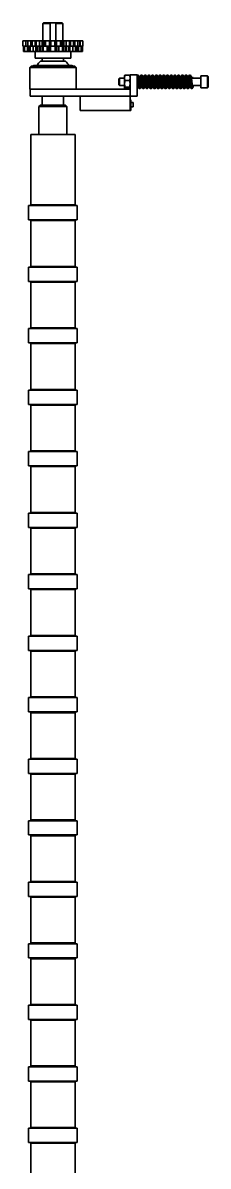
# Model space of a CAD drawing. Header units: millimetres. Extents: x 291 to 921, y 207 to 3425.
# Drawn here: x 580 to 839, y 1827 to 3425 of the extents above; entities that cross this region are included whole.
import ezdxf

# ---------------------------------------------------------------- set-up
doc = ezdxf.new("R2010")
doc.units = ezdxf.units.MM
doc.layers.add('Tangent Edges', color=7, linetype='Continuous', lineweight=50)
doc.layers.add('Visible Edges', color=7, linetype='Continuous', lineweight=50)

msp = doc.modelspace()

# ---------------------------------------------------------------- linework, layer by layer
at = {"layer": 'Tangent Edges', "linetype": 'Continuous', "lineweight": 35}
for p, q in [((580.2, 3392.7), (580.2, 3400.2)), ((580.9, 3392.7), (580.2, 3392.7)), ((580.9, 3392.7), (580.9, 3385.2)), ((582.3, 3385.2), (582.3, 3392.7)), ((587.2, 3400.2), (591.4, 3400.2)), ((587.2, 3392.7), (587.2, 3400.2)), ((590.5, 3392.7), (587.2, 3392.7)), ((590.5, 3392.7), (590.5, 3385.2)), ((590.5, 3392.7), (594.4, 3392.7)), ((593.3, 3400.2), (591.4, 3400.2)), ((593.3, 3400.2), (597.5, 3400.2)), ((594.4, 3385.2), (594.4, 3392.7)), ((594.4, 3392.7), (598.4, 3392.7)), ((597.5, 3400.2), (598.7, 3400.2)), ((598.7, 3392.7), (598.4, 3392.7)), ((598.7, 3400.2), (598.7, 3392.7)), ((603.5, 3400.2), (607, 3400.2)), ((603.5, 3392.7), (603.5, 3400.2)), ((607, 3392.7), (603.5, 3392.7)), ((608.2, 3400.2), (607, 3400.2)), ((607, 3392.7), (607.8, 3392.7)), ((607.8, 3392.7), (607.8, 3385.2)), ((607.8, 3392.7), (608.6, 3392.7)), ((607.8, 3392.7), (607.8, 3392.7)), ((608.2, 3400.2), (609.7, 3400.2)), ((608.6, 3392.7), (608.6, 3385.2)), ((608.6, 3392.7), (613.9, 3392.7)), ((609.7, 3400.2), (611.6, 3400.2)), ((611.6, 3400.2), (617.2, 3400.2)), ((613.9, 3385.2), (613.9, 3392.7)), ((613.9, 3392.7), (616.6, 3392.7)), ((617.2, 3392.7), (616.6, 3392.7)), ((617.5, 3400.2), (617.2, 3400.2)), ((617.2, 3392.7), (617.2, 3400.2)), ((617.2, 3392.7), (617.5, 3392.7)), ((617.3, 3392.7), (617.3, 3385.2)), ((617.5, 3400.2), (619.3, 3400.2)), ((619.3, 3392.7), (617.5, 3392.7)), ((619.3, 3400.2), (619.3, 3392.7)), ((624.8, 3400.2), (626.6, 3400.2)), ((624.8, 3392.7), (624.8, 3400.2)), ((626.6, 3392.7), (624.8, 3392.7)), ((626.9, 3400.2), (626.6, 3400.2)), ((626.6, 3392.7), (626.9, 3392.7)), ((626.8, 3392.7), (626.8, 3385.2)), ((626.9, 3400.2), (632.6, 3400.2)), ((626.9, 3392.7), (626.9, 3400.2)), ((627.5, 3392.7), (626.9, 3392.7)), ((627.5, 3392.7), (630.3, 3392.7)), ((630.3, 3392.7), (630.3, 3385.2)), ((630.3, 3392.7), (635.6, 3392.7)), ((632.6, 3400.2), (634.4, 3400.2)), ((634.4, 3400.2), (636, 3400.2)), ((635.6, 3385.2), (635.6, 3392.7)), ((635.6, 3392.7), (636.3, 3392.7)), ((637.2, 3400.2), (636, 3400.2)), ((636.4, 3392.7), (636.3, 3392.7)), ((636.4, 3392.7), (636.4, 3385.2)), ((636.4, 3392.7), (637.2, 3392.7)), ((637.2, 3400.2), (640.7, 3400.2)), ((640.7, 3392.7), (637.2, 3392.7)), ((640.7, 3400.2), (640.7, 3392.7)), ((645.4, 3400.2), (646.6, 3400.2)), ((645.4, 3392.7), (645.4, 3400.2)), ((645.8, 3392.7), (645.4, 3392.7)), ((645.8, 3392.7), (649.8, 3392.7)), ((646.6, 3400.2), (650.9, 3400.2)), ((649.8, 3392.7), (649.8, 3385.2)), ((649.8, 3392.7), (653.7, 3392.7)), ((652.8, 3400.2), (650.9, 3400.2)), ((652.8, 3400.2), (657, 3400.2)), ((653.7, 3385.2), (653.7, 3392.7)), ((657, 3392.7), (653.7, 3392.7)), ((657, 3400.2), (657, 3392.7)), ((660.1, 3400.2), (659.7, 3400.2)), ((659.7, 3392.7), (659.7, 3400.2)), ((659.7, 3392.7), (661.8, 3392.7)), ((660.1, 3400.2), (664, 3400.2)), ((661.8, 3392.7), (661.8, 3385.2)), ((661.8, 3392.7), (663.3, 3392.7)), ((663.3, 3385.2), (663.3, 3392.7)), ((664, 3392.7), (663.3, 3392.7)), ((664, 3400.2), (664, 3392.7)), ((586.5, 3385.2), (588.5, 3385.2)), ((590.5, 3385.2), (588.5, 3385.2)), ((598.4, 3385.2), (594.4, 3385.2)), ((598.4, 3385.2), (600, 3385.2)), ((603, 3385.2), (600, 3385.2)), ((605, 3385.2), (603, 3385.2)), ((607.8, 3385.2), (605, 3385.2)), ((607.8, 3385.2), (607.8, 3385.2)), ((608.6, 3385.2), (607.8, 3385.2)), ((616.6, 3385.2), (613.9, 3385.2)), ((616.6, 3385.2), (617.3, 3385.2)), ((618.8, 3385.2), (617.3, 3385.2)), ((625.3, 3385.2), (618.8, 3385.2)), ((626.8, 3385.2), (625.3, 3385.2)), ((626.8, 3385.2), (627.5, 3385.2)), ((630.3, 3385.2), (627.5, 3385.2)), ((636.3, 3385.2), (635.6, 3385.2)), ((636.3, 3385.2), (636.4, 3385.2)), ((639.1, 3385.2), (636.4, 3385.2)), ((641.2, 3385.2), (639.1, 3385.2)), ((644.2, 3385.2), (641.2, 3385.2)), ((644.2, 3385.2), (645.8, 3385.2)), ((649.8, 3385.2), (645.8, 3385.2)), ((655.6, 3385.2), (653.7, 3385.2)), ((655.6, 3385.2), (657.7, 3385.2)), ((661.8, 3385.2), (657.7, 3385.2))]:
    msp.add_line(p, q, dxfattribs=at)
for p, q in [((584, 3392.7), (584, 3400.2)), ((586.5, 3392.7), (586.5, 3385.2)), ((588.5, 3392.7), (588.5, 3385.2)), ((591.4, 3392.7), (591.4, 3400.2)), ((593.3, 3392.7), (593.3, 3400.2)), ((597.5, 3392.7), (597.5, 3400.2)), ((598.4, 3392.7), (598.4, 3385.2)), ((600, 3392.7), (600, 3385.2)), ((603, 3392.7), (603, 3385.2)), ((605, 3392.7), (605, 3385.2)), ((607, 3392.7), (607, 3400.2)), ((607.8, 3392.7), (607.8, 3385.2)), ((608.2, 3392.7), (608.2, 3400.2)), ((609.7, 3392.7), (609.7, 3400.2)), ((611.6, 3392.7), (611.6, 3400.2)), ((616.6, 3392.7), (616.6, 3385.2)), ((617.5, 3392.7), (617.5, 3400.2)), ((618.8, 3392.7), (618.8, 3385.2)), ((625.3, 3392.7), (625.3, 3385.2)), ((626.6, 3392.7), (626.6, 3400.2)), ((627.5, 3392.7), (627.5, 3385.2)), ((632.6, 3392.7), (632.6, 3400.2)), ((634.4, 3392.7), (634.4, 3400.2)), ((636, 3392.7), (636, 3400.2)), ((636.3, 3392.7), (636.3, 3385.2)), ((637.2, 3392.7), (637.2, 3400.2)), ((639.1, 3392.7), (639.1, 3385.2)), ((641.2, 3392.7), (641.2, 3385.2)), ((644.2, 3392.7), (644.2, 3385.2)), ((645.8, 3392.7), (645.8, 3385.2)), ((646.6, 3392.7), (646.6, 3400.2)), ((650.9, 3392.7), (650.9, 3400.2)), ((652.8, 3392.7), (652.8, 3400.2)), ((655.6, 3392.7), (655.6, 3385.2)), ((657.7, 3392.7), (657.7, 3385.2)), ((660.1, 3392.7), (660.1, 3400.2)), ((591.1, 3170.7), (653.1, 3170.7)), ((653.1, 3148.7), (591.1, 3148.7)), ((591.1, 3084.7), (653.1, 3084.7)), ((653.1, 3062.7), (591.1, 3062.7)), ((591.1, 2998.7), (653.1, 2998.7)), ((653.1, 2976.7), (591.1, 2976.7)), ((591.1, 2912.7), (653.1, 2912.7)), ((653.1, 2890.7), (591.1, 2890.7)), ((591.1, 2826.7), (653.1, 2826.7)), ((653.1, 2804.7), (591.1, 2804.7)), ((591.1, 2740.7), (653.1, 2740.7)), ((653.1, 2718.7), (591.1, 2718.7)), ((591.1, 2654.7), (653.1, 2654.7)), ((653.1, 2632.7), (591.1, 2632.7)), ((591.1, 2568.7), (653.1, 2568.7)), ((653.1, 2546.7), (591.1, 2546.7)), ((591.1, 2482.7), (653.1, 2482.7)), ((653.1, 2460.7), (591.1, 2460.7)), ((591.1, 2396.7), (653.1, 2396.7)), ((653.1, 2374.7), (591.1, 2374.7)), ((591.1, 2310.7), (653.1, 2310.7)), ((653.1, 2288.7), (591.1, 2288.7)), ((591.1, 2224.7), (653.1, 2224.7)), ((653.1, 2202.7), (591.1, 2202.7)), ((591.1, 2138.7), (653.1, 2138.7)), ((653.1, 2116.7), (591.1, 2116.7)), ((591.1, 2052.7), (653.1, 2052.7)), ((653.1, 2030.7), (591.1, 2030.7)), ((591.1, 1966.7), (653.1, 1966.7)), ((653.1, 1944.7), (591.1, 1944.7)), ((591.1, 1880.7), (653.1, 1880.7)), ((653.1, 1858.7), (591.1, 1858.7))]:
    msp.add_line(p, q, dxfattribs=at).dxf.unprotected_set("ltscale", 0)
for points in [[(740.1, 3352), (741, 3352.2), (741.8, 3351.8), (742.2, 3351.3), (742.4, 3350.8), (742.6, 3350.4), (742.7, 3349.8), (742.8, 3349.2), (742.9, 3348.5), (743, 3347.7), (743.1, 3346.8), (743.2, 3345.9), (743.4, 3344.9), (743.5, 3343.9), (743.6, 3342.8), (743.7, 3341.8), (743.8, 3340.8), (743.9, 3339.8), (744, 3338.9), (744.1, 3338), (744.2, 3337.2), (744.3, 3336.6), (744.4, 3336), (744.5, 3335.7), (744.6, 3335.5)], [(745.6, 3337.7), (745.5, 3336.8), (745.4, 3336), (745.3, 3335.4), (745.1, 3334.8), (745, 3334.3), (744.6, 3333.8), (743.9, 3333.3), (742.9, 3333.3), (742.2, 3333.8), (741.8, 3334.3), (741.6, 3334.8), (741.5, 3335.4), (741.4, 3336), (741.3, 3336.8), (741.1, 3337.7), (741, 3338.6), (740.9, 3339.7), (740.8, 3340.8), (740.7, 3341.9), (740.5, 3343), (740.4, 3344.1), (740.3, 3345.2), (740.2, 3346.3), (740.1, 3347.2)], [(743.7, 3347.7), (743.9, 3348.7), (744, 3349.6), (744.2, 3350.3), (744.4, 3350.9), (744.7, 3351.6), (745.7, 3352.1), (746.8, 3351.9), (747.4, 3351.3), (747.7, 3350.7), (747.9, 3350), (748, 3349.2), (748.2, 3348.3), (748.3, 3347.2), (748.4, 3346), (748.6, 3344.7), (748.7, 3343.3), (748.9, 3342), (749, 3340.6), (749.1, 3339.4), (749.3, 3338.2), (749.4, 3337.2), (749.6, 3336.3), (749.7, 3335.7), (749.8, 3335.5)], [(750.8, 3337.7), (750.7, 3336.6), (750.5, 3335.8), (750.4, 3335), (750.2, 3334.4), (749.8, 3333.8), (748.9, 3333.2), (747.8, 3333.4), (747.1, 3334.1), (746.9, 3334.7), (746.7, 3335.3), (746.6, 3336.1), (746.4, 3337.1), (746.3, 3338.2), (746.1, 3339.4), (746, 3340.7), (745.9, 3342), (745.7, 3343.4), (745.6, 3344.7), (745.4, 3346), (745.3, 3347.1), (745.1, 3348.2), (745, 3349), (744.9, 3349.6), (744.8, 3349.8)], [(748.9, 3347.7), (749.1, 3348.7), (749.2, 3349.6), (749.4, 3350.3), (749.6, 3350.9), (749.9, 3351.6), (750.9, 3352.1), (752, 3351.9), (752.6, 3351.3), (752.9, 3350.7), (753.1, 3350), (753.2, 3349.2), (753.4, 3348.3), (753.5, 3347.2), (753.6, 3346), (753.8, 3344.7), (753.9, 3343.3), (754.1, 3342), (754.2, 3340.6), (754.3, 3339.4), (754.5, 3338.2), (754.6, 3337.2), (754.8, 3336.3), (754.9, 3335.7), (755, 3335.5)], [(756, 3337.7), (755.9, 3336.6), (755.7, 3335.8), (755.6, 3335), (755.4, 3334.4), (755, 3333.8), (754.1, 3333.2), (753, 3333.4), (752.3, 3334.1), (752.1, 3334.7), (751.9, 3335.4), (751.8, 3336.1), (751.6, 3337.1), (751.5, 3338.2), (751.3, 3339.4), (751.2, 3340.7), (751.1, 3342), (750.9, 3343.4), (750.8, 3344.7), (750.6, 3346), (750.5, 3347.2), (750.3, 3348.2), (750.2, 3349), (750.1, 3349.6), (750, 3349.8)], [(754.1, 3347.7), (754.3, 3348.7), (754.4, 3349.6), (754.6, 3350.3), (754.8, 3350.9), (755.1, 3351.6), (756.1, 3352.1), (757.2, 3351.9), (757.8, 3351.3), (758.1, 3350.7), (758.3, 3350), (758.4, 3349.2), (758.6, 3348.3), (758.7, 3347.2), (758.8, 3346), (759, 3344.7), (759.1, 3343.3), (759.3, 3342), (759.4, 3340.6), (759.5, 3339.4), (759.7, 3338.2), (759.8, 3337.2), (760, 3336.3), (760.1, 3335.7), (760.2, 3335.5)], [(761.2, 3337.7), (761.1, 3336.6), (760.9, 3335.8), (760.8, 3335), (760.6, 3334.4), (760.2, 3333.8), (759.3, 3333.2), (758.2, 3333.4), (757.5, 3334.1), (757.3, 3334.7), (757.1, 3335.3), (757, 3336.1), (756.8, 3337.1), (756.7, 3338.2), (756.5, 3339.4), (756.4, 3340.7), (756.3, 3342), (756.1, 3343.4), (756, 3344.7), (755.8, 3346), (755.7, 3347.1), (755.5, 3348.2), (755.4, 3349), (755.3, 3349.6), (755.2, 3349.8)], [(759.3, 3347.7), (759.5, 3348.7), (759.6, 3349.6), (759.8, 3350.3), (760, 3350.9), (760.3, 3351.6), (761.3, 3352.1), (762.4, 3351.9), (763, 3351.3), (763.3, 3350.7), (763.5, 3350), (763.6, 3349.2), (763.8, 3348.3), (763.9, 3347.2), (764, 3346), (764.2, 3344.7), (764.3, 3343.3), (764.5, 3342), (764.6, 3340.6), (764.7, 3339.4), (764.9, 3338.2), (765, 3337.2), (765.2, 3336.3), (765.3, 3335.7), (765.4, 3335.5)], [(766.4, 3337.7), (766.3, 3336.6), (766.1, 3335.8), (766, 3335), (765.8, 3334.4), (765.4, 3333.8), (764.5, 3333.2), (763.4, 3333.4), (762.7, 3334.1), (762.5, 3334.7), (762.3, 3335.4), (762.2, 3336.1), (762, 3337.1), (761.9, 3338.2), (761.7, 3339.4), (761.6, 3340.7), (761.5, 3342), (761.3, 3343.4), (761.2, 3344.7), (761, 3346), (760.9, 3347.2), (760.7, 3348.2), (760.6, 3349), (760.5, 3349.6), (760.4, 3349.8)], [(764.5, 3347.7), (764.7, 3348.7), (764.8, 3349.6), (765, 3350.3), (765.2, 3350.9), (765.5, 3351.6), (766.5, 3352.1), (767.6, 3351.9), (768.2, 3351.3), (768.5, 3350.7), (768.7, 3350), (768.8, 3349.2), (769, 3348.3), (769.1, 3347.2), (769.2, 3346), (769.4, 3344.7), (769.5, 3343.3), (769.7, 3342), (769.8, 3340.6), (769.9, 3339.4), (770.1, 3338.2), (770.2, 3337.2), (770.4, 3336.3), (770.5, 3335.7), (770.6, 3335.5)], [(771.6, 3337.7), (771.5, 3336.6), (771.3, 3335.8), (771.2, 3335), (771, 3334.4), (770.6, 3333.8), (769.7, 3333.2), (768.6, 3333.4), (767.9, 3334.1), (767.7, 3334.7), (767.5, 3335.3), (767.4, 3336.1), (767.2, 3337.1), (767.1, 3338.2), (766.9, 3339.4), (766.8, 3340.7), (766.7, 3342), (766.5, 3343.4), (766.4, 3344.7), (766.2, 3346), (766.1, 3347.1), (765.9, 3348.2), (765.8, 3349), (765.7, 3349.6), (765.6, 3349.8)], [(769.7, 3347.7), (769.9, 3348.7), (770, 3349.6), (770.2, 3350.3), (770.4, 3350.9), (770.7, 3351.6), (771.7, 3352.1), (772.8, 3351.9), (773.4, 3351.3), (773.7, 3350.7), (773.9, 3350), (774, 3349.2), (774.2, 3348.3), (774.3, 3347.2), (774.4, 3346), (774.6, 3344.7), (774.7, 3343.3), (774.9, 3342), (775, 3340.6), (775.1, 3339.4), (775.3, 3338.2), (775.4, 3337.2), (775.6, 3336.3), (775.7, 3335.7), (775.8, 3335.5)], [(776.8, 3337.7), (776.7, 3336.6), (776.5, 3335.8), (776.4, 3335), (776.2, 3334.4), (775.8, 3333.8), (774.9, 3333.2), (773.8, 3333.4), (773.1, 3334.1), (772.9, 3334.7), (772.7, 3335.4), (772.6, 3336.1), (772.4, 3337.1), (772.3, 3338.2), (772.1, 3339.4), (772, 3340.7), (771.9, 3342), (771.7, 3343.4), (771.6, 3344.7), (771.4, 3346), (771.3, 3347.2), (771.1, 3348.2), (771, 3349), (770.9, 3349.6), (770.8, 3349.8)], [(774.9, 3347.7), (775.1, 3348.7), (775.2, 3349.6), (775.4, 3350.3), (775.6, 3350.9), (775.9, 3351.6), (776.9, 3352.1), (778, 3351.9), (778.6, 3351.3), (778.9, 3350.7), (779.1, 3350), (779.2, 3349.2), (779.4, 3348.3), (779.5, 3347.2), (779.6, 3346), (779.8, 3344.7), (779.9, 3343.3), (780.1, 3342), (780.2, 3340.6), (780.3, 3339.4), (780.5, 3338.2), (780.6, 3337.2), (780.8, 3336.3), (780.9, 3335.7), (781, 3335.5)], [(782, 3337.7), (781.9, 3336.6), (781.7, 3335.8), (781.6, 3335), (781.4, 3334.4), (781, 3333.8), (780.1, 3333.2), (779, 3333.4), (778.3, 3334.1), (778.1, 3334.7), (777.9, 3335.3), (777.8, 3336.1), (777.6, 3337.1), (777.5, 3338.2), (777.3, 3339.4), (777.2, 3340.7), (777.1, 3342), (776.9, 3343.4), (776.8, 3344.7), (776.6, 3346), (776.5, 3347.1), (776.3, 3348.2), (776.2, 3349), (776.1, 3349.6), (776, 3349.8)], [(780.1, 3347.7), (780.3, 3348.7), (780.4, 3349.6), (780.6, 3350.3), (780.8, 3350.9), (781.1, 3351.6), (782.1, 3352.1), (783.2, 3351.9), (783.8, 3351.3), (784.1, 3350.7), (784.3, 3350), (784.4, 3349.2), (784.6, 3348.3), (784.7, 3347.2), (784.8, 3346), (785, 3344.7), (785.1, 3343.3), (785.3, 3342), (785.4, 3340.6), (785.5, 3339.4), (785.7, 3338.2), (785.8, 3337.2), (786, 3336.3), (786.1, 3335.7), (786.2, 3335.5)], [(787.2, 3337.7), (787.1, 3336.6), (786.9, 3335.8), (786.8, 3335), (786.6, 3334.4), (786.2, 3333.8), (785.3, 3333.2), (784.2, 3333.4), (783.5, 3334.1), (783.3, 3334.7), (783.1, 3335.4), (783, 3336.1), (782.8, 3337.1), (782.7, 3338.2), (782.5, 3339.4), (782.4, 3340.7), (782.3, 3342), (782.1, 3343.4), (782, 3344.7), (781.8, 3346), (781.7, 3347.2), (781.5, 3348.2), (781.4, 3349), (781.3, 3349.6), (781.2, 3349.8)], [(785.3, 3347.7), (785.5, 3348.7), (785.6, 3349.6), (785.8, 3350.3), (786, 3350.9), (786.3, 3351.6), (787.3, 3352.1), (788.4, 3351.9), (789, 3351.3), (789.3, 3350.7), (789.5, 3350), (789.6, 3349.2), (789.8, 3348.3), (789.9, 3347.2), (790, 3346), (790.2, 3344.7), (790.3, 3343.3), (790.5, 3342), (790.6, 3340.6), (790.7, 3339.4), (790.9, 3338.2), (791, 3337.2), (791.2, 3336.3), (791.3, 3335.7), (791.4, 3335.5)], [(792.4, 3337.7), (792.3, 3336.6), (792.1, 3335.8), (792, 3335), (791.8, 3334.4), (791.4, 3333.8), (790.5, 3333.2), (789.4, 3333.4), (788.7, 3334.1), (788.5, 3334.7), (788.3, 3335.3), (788.2, 3336.1), (788, 3337.1), (787.9, 3338.2), (787.7, 3339.4), (787.6, 3340.7), (787.5, 3342), (787.3, 3343.4), (787.2, 3344.7), (787, 3346), (786.9, 3347.1), (786.7, 3348.2), (786.6, 3349), (786.5, 3349.6), (786.4, 3349.8)], [(790.5, 3347.7), (790.7, 3348.7), (790.8, 3349.6), (791, 3350.3), (791.2, 3350.9), (791.5, 3351.6), (792.5, 3352.1), (793.6, 3351.9), (794.2, 3351.3), (794.5, 3350.7), (794.7, 3350), (794.8, 3349.2), (795, 3348.3), (795.1, 3347.2), (795.2, 3346), (795.4, 3344.7), (795.5, 3343.3), (795.7, 3342), (795.8, 3340.6), (795.9, 3339.4), (796.1, 3338.2), (796.2, 3337.2), (796.4, 3336.3), (796.5, 3335.7), (796.6, 3335.5)], [(797.6, 3337.7), (797.5, 3336.6), (797.3, 3335.8), (797.2, 3335), (797, 3334.4), (796.6, 3333.8), (795.7, 3333.2), (794.6, 3333.4), (793.9, 3334.1), (793.7, 3334.7), (793.5, 3335.4), (793.4, 3336.1), (793.2, 3337.1), (793.1, 3338.2), (792.9, 3339.4), (792.8, 3340.7), (792.7, 3342), (792.5, 3343.4), (792.4, 3344.7), (792.2, 3346), (792.1, 3347.2), (791.9, 3348.2), (791.8, 3349), (791.7, 3349.6), (791.6, 3349.8)], [(795.7, 3347.7), (795.9, 3348.7), (796, 3349.6), (796.2, 3350.3), (796.4, 3350.9), (796.7, 3351.6), (797.7, 3352.1), (798.8, 3351.9), (799.4, 3351.3), (799.7, 3350.7), (799.9, 3350), (800, 3349.2), (800.2, 3348.3), (800.3, 3347.2), (800.4, 3346), (800.6, 3344.7), (800.7, 3343.3), (800.9, 3342), (801, 3340.6), (801.1, 3339.4), (801.3, 3338.2), (801.4, 3337.2), (801.6, 3336.3), (801.7, 3335.7), (801.8, 3335.5)], [(802.8, 3337.7), (802.7, 3336.6), (802.5, 3335.8), (802.4, 3335), (802.2, 3334.4), (801.8, 3333.8), (800.9, 3333.2), (799.8, 3333.4), (799.1, 3334.1), (798.9, 3334.7), (798.7, 3335.3), (798.6, 3336.1), (798.4, 3337.1), (798.3, 3338.2), (798.1, 3339.4), (798, 3340.7), (797.9, 3342), (797.7, 3343.4), (797.6, 3344.7), (797.4, 3346), (797.3, 3347.1), (797.1, 3348.2), (797, 3349), (796.9, 3349.6), (796.8, 3349.8)], [(800.9, 3347.7), (801.1, 3348.7), (801.2, 3349.6), (801.4, 3350.3), (801.6, 3350.9), (801.9, 3351.6), (802.9, 3352.1), (804, 3351.9), (804.6, 3351.3), (804.9, 3350.7), (805.1, 3350), (805.2, 3349.2), (805.4, 3348.3), (805.5, 3347.2), (805.6, 3346), (805.8, 3344.7), (805.9, 3343.3), (806.1, 3342), (806.2, 3340.6), (806.3, 3339.4), (806.5, 3338.2), (806.6, 3337.2), (806.8, 3336.3), (806.9, 3335.7), (807, 3335.5)], [(808, 3337.7), (807.9, 3336.6), (807.7, 3335.8), (807.6, 3335), (807.4, 3334.4), (807, 3333.8), (806.1, 3333.2), (805, 3333.4), (804.3, 3334.1), (804.1, 3334.7), (803.9, 3335.4), (803.8, 3336.1), (803.6, 3337.1), (803.5, 3338.2), (803.3, 3339.4), (803.2, 3340.7), (803.1, 3342), (802.9, 3343.4), (802.8, 3344.7), (802.6, 3346), (802.5, 3347.2), (802.3, 3348.2), (802.2, 3349), (802.1, 3349.6), (802, 3349.8)], [(806.1, 3347.7), (806.3, 3348.7), (806.4, 3349.6), (806.6, 3350.3), (806.8, 3350.9), (807.1, 3351.6), (808.1, 3352.1), (809.2, 3351.9), (809.8, 3351.3), (810.1, 3350.7), (810.3, 3350), (810.4, 3349.2), (810.6, 3348.3), (810.7, 3347.2), (810.8, 3346), (811, 3344.7), (811.1, 3343.3), (811.3, 3342), (811.4, 3340.6), (811.5, 3339.4), (811.7, 3338.2), (811.8, 3337.2), (812, 3336.3), (812.1, 3335.7), (812.2, 3335.5)], [(813.2, 3337.7), (813.1, 3336.6), (812.9, 3335.8), (812.8, 3335), (812.6, 3334.4), (812.2, 3333.8), (811.3, 3333.2), (810.2, 3333.4), (809.5, 3334.1), (809.3, 3334.7), (809.1, 3335.3), (809, 3336.1), (808.8, 3337.1), (808.7, 3338.2), (808.5, 3339.4), (808.4, 3340.7), (808.3, 3342), (808.1, 3343.4), (808, 3344.7), (807.8, 3346), (807.7, 3347.1), (807.5, 3348.2), (807.4, 3349), (807.3, 3349.6), (807.2, 3349.8)], [(811.3, 3347.7), (811.5, 3348.7), (811.6, 3349.6), (811.8, 3350.3), (812, 3350.9), (812.3, 3351.6), (813.3, 3352.1), (814.4, 3351.9), (815, 3351.3), (815.3, 3350.7), (815.5, 3350), (815.6, 3349.2), (815.8, 3348.3), (815.9, 3347.2), (816, 3346), (816.2, 3344.7), (816.3, 3343.3), (816.5, 3342), (816.6, 3340.6), (816.7, 3339.4), (816.9, 3338.2), (817, 3337.2), (817.2, 3336.3), (817.3, 3335.7), (817.4, 3335.5)], [(818.1, 3335.4), (817.9, 3334.8), (817.7, 3334.3), (817.4, 3333.7), (816.5, 3333.2), (815.4, 3333.4), (814.8, 3334), (814.5, 3334.5), (814.4, 3335.1), (814.2, 3335.7), (814.1, 3336.5), (814, 3337.4), (813.8, 3338.4), (813.7, 3339.5), (813.6, 3340.7), (813.5, 3341.9), (813.3, 3343.1), (813.2, 3344.3), (813.1, 3345.5), (813, 3346.6), (812.8, 3347.6), (812.7, 3348.4), (812.6, 3349.1), (812.5, 3349.6), (812.4, 3349.8)], [(816.5, 3347.7), (816.5, 3347.7), (816.5, 3347.7), (816.5, 3347.7), (816.5, 3347.7), (816.5, 3347.7), (816.5, 3347.8), (816.6, 3347.8), (816.6, 3347.8), (816.6, 3347.8), (816.6, 3347.8), (816.6, 3347.8), (816.6, 3347.9), (816.6, 3347.9), (816.6, 3347.9), (816.6, 3347.9), (816.6, 3347.9), (816.6, 3347.9), (816.6, 3347.9), (816.6, 3348), (816.6, 3348), (816.6, 3348), (816.6, 3348), (816.6, 3348), (816.6, 3348)]]:
    msp.add_lwpolyline(points, dxfattribs=at)
for points in [[(743.4, 3333.2), (743.3, 3333.3), (743.2, 3333.5), (743.1, 3333.9), (743, 3334.4), (742.8, 3335.1), (742.7, 3336), (742.6, 3336.9), (742.5, 3337.9), (742.4, 3339), (742.3, 3340.2), (742.2, 3341.4), (742.1, 3342.7), (742, 3343.9), (741.9, 3345.1), (741.8, 3346.3), (741.7, 3347.4), (741.5, 3348.5), (741.4, 3349.4), (741.3, 3350.2), (741.2, 3350.9), (741.1, 3351.4), (741, 3351.8), (740.9, 3352.1), (740.8, 3352.2)], [(748.6, 3333.2), (748.5, 3333.3), (748.4, 3333.5), (748.3, 3333.9), (748.2, 3334.4), (748, 3335.1), (747.9, 3336), (747.8, 3336.9), (747.7, 3337.9), (747.6, 3339), (747.5, 3340.2), (747.4, 3341.4), (747.3, 3342.7), (747.2, 3343.9), (747.1, 3345.1), (747, 3346.3), (746.9, 3347.4), (746.7, 3348.5), (746.6, 3349.4), (746.5, 3350.2), (746.4, 3350.9), (746.3, 3351.4), (746.2, 3351.8), (746.1, 3352.1), (746, 3352.2)], [(753.8, 3333.2), (753.7, 3333.3), (753.6, 3333.5), (753.5, 3333.9), (753.4, 3334.4), (753.2, 3335.1), (753.1, 3336), (753, 3336.9), (752.9, 3337.9), (752.8, 3339), (752.7, 3340.2), (752.6, 3341.4), (752.5, 3342.7), (752.4, 3343.9), (752.3, 3345.1), (752.2, 3346.3), (752.1, 3347.4), (751.9, 3348.5), (751.8, 3349.4), (751.7, 3350.2), (751.6, 3350.9), (751.5, 3351.4), (751.4, 3351.8), (751.3, 3352.1), (751.2, 3352.2)], [(759, 3333.2), (758.9, 3333.3), (758.8, 3333.5), (758.7, 3333.9), (758.6, 3334.4), (758.4, 3335.1), (758.3, 3336), (758.2, 3336.9), (758.1, 3337.9), (758, 3339), (757.9, 3340.2), (757.8, 3341.4), (757.7, 3342.7), (757.6, 3343.9), (757.5, 3345.1), (757.4, 3346.3), (757.3, 3347.4), (757.1, 3348.5), (757, 3349.4), (756.9, 3350.2), (756.8, 3350.9), (756.7, 3351.4), (756.6, 3351.8), (756.5, 3352.1), (756.4, 3352.2)], [(764.2, 3333.2), (764.1, 3333.3), (764, 3333.5), (763.9, 3333.9), (763.8, 3334.4), (763.6, 3335.1), (763.5, 3336), (763.4, 3336.9), (763.3, 3337.9), (763.2, 3339), (763.1, 3340.2), (763, 3341.4), (762.9, 3342.7), (762.8, 3343.9), (762.7, 3345.1), (762.6, 3346.3), (762.5, 3347.4), (762.3, 3348.5), (762.2, 3349.4), (762.1, 3350.2), (762, 3350.9), (761.9, 3351.4), (761.8, 3351.8), (761.7, 3352.1), (761.6, 3352.2)], [(769.4, 3333.2), (769.3, 3333.3), (769.2, 3333.5), (769.1, 3333.9), (769, 3334.4), (768.8, 3335.1), (768.7, 3336), (768.6, 3336.9), (768.5, 3337.9), (768.4, 3339), (768.3, 3340.2), (768.2, 3341.4), (768.1, 3342.7), (768, 3343.9), (767.9, 3345.1), (767.8, 3346.3), (767.7, 3347.4), (767.5, 3348.5), (767.4, 3349.4), (767.3, 3350.2), (767.2, 3350.9), (767.1, 3351.4), (767, 3351.8), (766.9, 3352.1), (766.8, 3352.2)], [(774.6, 3333.2), (774.5, 3333.3), (774.4, 3333.5), (774.3, 3333.9), (774.2, 3334.4), (774, 3335.1), (773.9, 3336), (773.8, 3336.9), (773.7, 3337.9), (773.6, 3339), (773.5, 3340.2), (773.4, 3341.4), (773.3, 3342.7), (773.2, 3343.9), (773.1, 3345.1), (773, 3346.3), (772.9, 3347.4), (772.7, 3348.5), (772.6, 3349.4), (772.5, 3350.2), (772.4, 3350.9), (772.3, 3351.4), (772.2, 3351.8), (772.1, 3352.1), (772, 3352.2)], [(779.8, 3333.2), (779.7, 3333.3), (779.6, 3333.5), (779.5, 3333.9), (779.4, 3334.4), (779.2, 3335.1), (779.1, 3336), (779, 3336.9), (778.9, 3337.9), (778.8, 3339), (778.7, 3340.2), (778.6, 3341.4), (778.5, 3342.7), (778.4, 3343.9), (778.3, 3345.1), (778.2, 3346.3), (778.1, 3347.4), (777.9, 3348.5), (777.8, 3349.4), (777.7, 3350.2), (777.6, 3350.9), (777.5, 3351.4), (777.4, 3351.8), (777.3, 3352.1), (777.2, 3352.2)], [(785, 3333.2), (784.9, 3333.3), (784.8, 3333.5), (784.7, 3333.9), (784.6, 3334.4), (784.4, 3335.1), (784.3, 3336), (784.2, 3336.9), (784.1, 3337.9), (784, 3339), (783.9, 3340.2), (783.8, 3341.4), (783.7, 3342.7), (783.6, 3343.9), (783.5, 3345.1), (783.4, 3346.3), (783.3, 3347.4), (783.1, 3348.5), (783, 3349.4), (782.9, 3350.2), (782.8, 3350.9), (782.7, 3351.4), (782.6, 3351.8), (782.5, 3352.1), (782.4, 3352.2)], [(790.2, 3333.2), (790.1, 3333.3), (790, 3333.5), (789.9, 3333.9), (789.8, 3334.4), (789.6, 3335.1), (789.5, 3336), (789.4, 3336.9), (789.3, 3337.9), (789.2, 3339), (789.1, 3340.2), (789, 3341.4), (788.9, 3342.7), (788.8, 3343.9), (788.7, 3345.1), (788.6, 3346.3), (788.5, 3347.4), (788.3, 3348.5), (788.2, 3349.4), (788.1, 3350.2), (788, 3350.9), (787.9, 3351.4), (787.8, 3351.8), (787.7, 3352.1), (787.6, 3352.2)], [(795.4, 3333.2), (795.3, 3333.3), (795.2, 3333.5), (795.1, 3333.9), (795, 3334.4), (794.8, 3335.1), (794.7, 3336), (794.6, 3336.9), (794.5, 3337.9), (794.4, 3339), (794.3, 3340.2), (794.2, 3341.4), (794.1, 3342.7), (794, 3343.9), (793.9, 3345.1), (793.8, 3346.3), (793.7, 3347.4), (793.5, 3348.5), (793.4, 3349.4), (793.3, 3350.2), (793.2, 3350.9), (793.1, 3351.4), (793, 3351.8), (792.9, 3352.1), (792.8, 3352.2)], [(800.6, 3333.2), (800.5, 3333.3), (800.4, 3333.5), (800.3, 3333.9), (800.2, 3334.4), (800, 3335.1), (799.9, 3336), (799.8, 3336.9), (799.7, 3337.9), (799.6, 3339), (799.5, 3340.2), (799.4, 3341.4), (799.3, 3342.7), (799.2, 3343.9), (799.1, 3345.1), (799, 3346.3), (798.9, 3347.4), (798.7, 3348.5), (798.6, 3349.4), (798.5, 3350.2), (798.4, 3350.9), (798.3, 3351.4), (798.2, 3351.8), (798.1, 3352.1), (798, 3352.2)], [(805.8, 3333.2), (805.7, 3333.3), (805.6, 3333.5), (805.5, 3333.9), (805.4, 3334.4), (805.2, 3335.1), (805.1, 3336), (805, 3336.9), (804.9, 3337.9), (804.8, 3339), (804.7, 3340.2), (804.6, 3341.4), (804.5, 3342.7), (804.4, 3343.9), (804.3, 3345.1), (804.2, 3346.3), (804.1, 3347.4), (803.9, 3348.5), (803.8, 3349.4), (803.7, 3350.2), (803.6, 3350.9), (803.5, 3351.4), (803.4, 3351.8), (803.3, 3352.1), (803.2, 3352.2)], [(811, 3333.2), (810.9, 3333.3), (810.8, 3333.5), (810.7, 3333.9), (810.6, 3334.4), (810.4, 3335.1), (810.3, 3336), (810.2, 3336.9), (810.1, 3337.9), (810, 3339), (809.9, 3340.2), (809.8, 3341.4), (809.7, 3342.7), (809.6, 3343.9), (809.5, 3345.1), (809.4, 3346.3), (809.3, 3347.4), (809.1, 3348.5), (809, 3349.4), (808.9, 3350.2), (808.8, 3350.9), (808.7, 3351.4), (808.6, 3351.8), (808.5, 3352.1), (808.4, 3352.2)], [(816.2, 3333.2), (816.1, 3333.3), (816, 3333.5), (815.9, 3333.9), (815.8, 3334.4), (815.6, 3335.1), (815.5, 3336), (815.4, 3336.9), (815.3, 3337.9), (815.2, 3339), (815.1, 3340.2), (815, 3341.4), (814.9, 3342.7), (814.8, 3343.9), (814.7, 3345.1), (814.6, 3346.3), (814.5, 3347.4), (814.3, 3348.5), (814.2, 3349.4), (814.1, 3350.2), (814, 3350.9), (813.9, 3351.4), (813.8, 3351.8), (813.7, 3352.1), (813.6, 3352.2)]]:
    msp.add_lwpolyline(points, dxfattribs=at).dxf.unprotected_set("ltscale", 0)
for centre, start, end in [((590.1, 3170.7), 270, 0), ((654.1, 3170.7), 180, 270), ((590.1, 3148.7), 0, 90), ((654.1, 3148.7), 90, 180), ((590.1, 3084.7), 270, 0), ((654.1, 3084.7), 180, 270), ((590.1, 3062.7), 0, 90), ((654.1, 3062.7), 90, 180), ((590.1, 2998.7), 270, 0), ((654.1, 2998.7), 180, 270), ((590.1, 2976.7), 0, 90), ((654.1, 2976.7), 90, 180), ((590.1, 2912.7), 270, 0), ((654.1, 2912.7), 180, 270), ((590.1, 2890.7), 0, 90), ((654.1, 2890.7), 90, 180), ((590.1, 2826.7), 270, 0), ((654.1, 2826.7), 180, 270), ((590.1, 2804.7), 0, 90), ((654.1, 2804.7), 90, 180), ((590.1, 2740.7), 270, 0), ((654.1, 2740.7), 180, 270), ((590.1, 2718.7), 0, 90), ((654.1, 2718.7), 90, 180), ((590.1, 2654.7), 270, 0), ((654.1, 2654.7), 180, 270), ((590.1, 2632.7), 0, 90), ((654.1, 2632.7), 90, 180), ((590.1, 2568.7), 270, 0), ((654.1, 2568.7), 180, 270), ((590.1, 2546.7), 0, 90), ((654.1, 2546.7), 90, 180), ((590.1, 2482.7), 270, 0), ((654.1, 2482.7), 180, 270), ((590.1, 2460.7), 0, 90), ((654.1, 2460.7), 90, 180), ((590.1, 2396.7), 270, 0), ((654.1, 2396.7), 180, 270), ((590.1, 2374.7), 0, 90), ((654.1, 2374.7), 90, 180), ((590.1, 2310.7), 270, 0), ((654.1, 2310.7), 180, 270), ((590.1, 2288.7), 0, 90), ((654.1, 2288.7), 90, 180), ((590.1, 2224.7), 270, 0), ((654.1, 2224.7), 180, 270), ((590.1, 2202.7), 0, 90), ((654.1, 2202.7), 90, 180), ((590.1, 2138.7), 270, 0), ((654.1, 2138.7), 180, 270), ((590.1, 2116.7), 0, 90), ((654.1, 2116.7), 90, 180), ((590.1, 2052.7), 270, 0), ((654.1, 2052.7), 180, 270), ((590.1, 2030.7), 0, 90), ((654.1, 2030.7), 90, 180), ((590.1, 1966.7), 270, 0), ((654.1, 1966.7), 180, 270), ((590.1, 1944.7), 0, 90), ((654.1, 1944.7), 90, 180), ((590.1, 1880.7), 270, 0), ((654.1, 1880.7), 180, 270), ((590.1, 1858.7), 0, 90), ((654.1, 1858.7), 90, 180)]:
    msp.add_arc(centre, 1, start, end, dxfattribs=at)
msp.add_ellipse((818.1, 3347.9), major_axis=(-1.5, 0), ratio=0.657761, start_param=4.712389, end_param=6.55205, dxfattribs=at)
at = {"layer": 'Visible Edges', "linetype": 'Continuous', "lineweight": 35}
for p, q in [((609.1, 3425.2), (608.1, 3424.2)), ((618.1, 3424.2), (608.1, 3424.2)), ((608.1, 3424.2), (608.1, 3400.2)), ((609.1, 3425.2), (618.1, 3425.2)), ((618.1, 3425.2), (626.1, 3425.2)), ((618.1, 3424.2), (618.1, 3400.2)), ((626.1, 3425.2), (635.1, 3425.2)), ((626.1, 3400.2), (626.1, 3424.2)), ((636.1, 3424.2), (626.1, 3424.2)), ((635.1, 3425.2), (636.1, 3424.2)), ((636.1, 3424.2), (636.1, 3400.2)), ((580.1, 3392.7), (580.1, 3400.2)), ((580.1, 3400.2), (580.2, 3400.2)), ((580.1, 3392.7), (580.2, 3392.7)), ((580.2, 3400.2), (584, 3400.2)), ((580.9, 3392.7), (582.3, 3392.7)), ((582.3, 3392.7), (584.4, 3392.7)), ((584.4, 3400.2), (584, 3400.2)), ((584.4, 3400.2), (587.2, 3400.2)), ((584.4, 3400.2), (584.4, 3392.7)), ((584.4, 3392.7), (587.2, 3392.7)), ((598.7, 3400.2), (603.5, 3400.2)), ((598.7, 3392.7), (603.5, 3392.7)), ((619.3, 3400.2), (624.8, 3400.2)), ((619.3, 3392.7), (624.8, 3392.7)), ((640.7, 3400.2), (645.4, 3400.2)), ((640.7, 3392.7), (645.4, 3392.7)), ((657, 3400.2), (659.7, 3400.2)), ((657, 3392.7), (659.7, 3392.7)), ((664, 3400.2), (664.1, 3400.2)), ((664, 3392.7), (664.1, 3392.7)), ((664.1, 3392.7), (664.1, 3400.2)), ((580.9, 3385.2), (582.3, 3385.2)), ((586.5, 3385.2), (582.3, 3385.2)), ((590.5, 3385.2), (594.4, 3385.2)), ((597.1, 3375.7), (597.1, 3385.2)), ((597.1, 3375.7), (647.1, 3375.7)), ((607.1, 3371.7), (607.1, 3375.7)), ((608.6, 3385.2), (613.9, 3385.2)), ((630.3, 3385.2), (635.6, 3385.2)), ((637.1, 3371.7), (637.1, 3375.7)), ((647.1, 3375.7), (647.1, 3385.2)), ((649.8, 3385.2), (653.7, 3385.2)), ((661.8, 3385.2), (663.3, 3385.2)), ((591.6, 3364.7), (589.6, 3362.7)), ((654.6, 3362.7), (589.6, 3362.7)), ((589.6, 3332.7), (589.6, 3362.7)), ((591.6, 3364.7), (652.6, 3364.7)), ((595.6, 3365.7), (594.6, 3365.1)), ((649.6, 3365.1), (594.6, 3365.1)), ((594.6, 3365.1), (594.6, 3364.7)), ((595.6, 3365.7), (648.6, 3365.7)), ((604.7, 3371.7), (639.5, 3371.7)), ((648.6, 3365.7), (649.6, 3365.1)), ((649.6, 3365.1), (649.6, 3364.7)), ((652.6, 3364.7), (654.6, 3362.7)), ((654.6, 3332.7), (654.6, 3362.7)), ((714.1, 3346.7), (715.1, 3347.7)), ((714.1, 3338.7), (714.1, 3346.7)), ((715.1, 3347.7), (715.1, 3337.7)), ((722.1, 3347.7), (715.1, 3347.7)), ((722.1, 3351.3), (722.2, 3351.5)), ((722.1, 3351.3), (722.1, 3334.3)), ((729.3, 3352.1), (722.9, 3352.1)), ((729.2, 3344.5), (722.9, 3344.5)), ((730.1, 3351.3), (730, 3351.5)), ((730.1, 3352.7), (730.1, 3332.7)), ((740.1, 3352.7), (730.1, 3352.7)), ((740.1, 3322.7), (740.1, 3352.7)), ((745.2, 3347.7), (743, 3347.7)), ((750.4, 3347.7), (748.2, 3347.7)), ((755.6, 3347.7), (753.4, 3347.7)), ((760.8, 3347.7), (758.6, 3347.7)), ((766, 3347.7), (763.8, 3347.7)), ((771.2, 3347.7), (769, 3347.7)), ((776.4, 3347.7), (774.2, 3347.7)), ((781.6, 3347.7), (779.4, 3347.7)), ((786.8, 3347.7), (784.6, 3347.7)), ((792, 3347.7), (789.8, 3347.7)), ((797.2, 3347.7), (795, 3347.7)), ((802.4, 3347.7), (800.2, 3347.7)), ((807.6, 3347.7), (805.4, 3347.7)), ((812.8, 3347.7), (810.6, 3347.7)), ((829.1, 3347.7), (815.8, 3347.7)), ((818.1, 3347.7), (818.1, 3348.9)), ((829.1, 3351), (829.1, 3334.4)), ((829.1, 3351), (838.1, 3351)), ((838.1, 3334.4), (838.1, 3351)), ((839.1, 3350), (838.1, 3351)), ((839.1, 3350), (839.1, 3335.4)), ((590.1, 3332.7), (589.6, 3332.7)), ((590.1, 3322.7), (590.1, 3332.7)), ((614.1, 3332.7), (590.1, 3332.7)), ((622, 3332.7), (614.1, 3332.7)), ((630.1, 3332.7), (622, 3332.7)), ((730.1, 3332.7), (630.1, 3332.7)), ((714.1, 3338.7), (715.1, 3337.7)), ((722.1, 3337.7), (715.1, 3337.7)), ((722.1, 3334.3), (722.3, 3333.9)), ((729.1, 3335.1), (723, 3335.1)), ((729.1, 3333.3), (723, 3333.3)), ((730.1, 3334.3), (729.8, 3333.9)), ((730.1, 3322.7), (730.1, 3332.7)), ((741.1, 3337.7), (740.1, 3337.7)), ((746.3, 3337.7), (744.1, 3337.7)), ((751.5, 3337.7), (749.3, 3337.7)), ((756.7, 3337.7), (754.5, 3337.7)), ((761.9, 3337.7), (759.7, 3337.7)), ((767.1, 3337.7), (764.9, 3337.7)), ((772.3, 3337.7), (770.1, 3337.7)), ((777.5, 3337.7), (775.3, 3337.7)), ((782.7, 3337.7), (780.5, 3337.7)), ((787.9, 3337.7), (785.7, 3337.7)), ((793.1, 3337.7), (790.9, 3337.7)), ((798.3, 3337.7), (796.1, 3337.7)), ((803.5, 3337.7), (801.3, 3337.7)), ((808.7, 3337.7), (806.5, 3337.7)), ((813.9, 3337.7), (811.7, 3337.7)), ((829.1, 3337.7), (816.9, 3337.7)), ((829.1, 3334.4), (838.1, 3334.4)), ((839.1, 3335.4), (838.1, 3334.4)), ((590.1, 3322.7), (730.1, 3322.7)), ((604.6, 3310.2), (602.6, 3308.2)), ((604.6, 3310.2), (639.6, 3310.2)), ((607.1, 3310.2), (607.1, 3322.7)), ((637.1, 3310.2), (637.1, 3322.7)), ((639.6, 3310.2), (641.6, 3308.2)), ((660.1, 3322.7), (660.1, 3302.7)), ((730.1, 3302.7), (730.1, 3322.7)), ((740.1, 3322.7), (730.1, 3322.7)), ((730.1, 3317.7), (731.1, 3317.7)), ((731.1, 3302.7), (731.1, 3317.7)), ((731.1, 3313.7), (734.1, 3313.7)), ((734.1, 3313.7), (734.1, 3307.7)), ((641.6, 3308.2), (602.6, 3308.2)), ((602.6, 3269.2), (602.6, 3308.2)), ((641.6, 3269.2), (641.6, 3308.2)), ((730.1, 3302.7), (660.1, 3302.7)), ((730.1, 3302.7), (731.1, 3302.7)), ((731.1, 3307.7), (734.1, 3307.7)), ((591.1, 3269.2), (622.1, 3269.2)), ((591.1, 3170.7), (591.1, 3269.2)), ((622.1, 3269.2), (653.1, 3269.2)), ((653.1, 3170.7), (653.1, 3269.2)), ((656.1, 3169.7), (588.1, 3169.7)), ((588.1, 3149.7), (588.1, 3169.7)), ((656.1, 3149.7), (656.1, 3169.7)), ((656.1, 3149.7), (588.1, 3149.7)), ((591.1, 3084.7), (591.1, 3148.7)), ((653.1, 3084.7), (653.1, 3148.7)), ((656.1, 3083.7), (588.1, 3083.7)), ((588.1, 3063.7), (588.1, 3083.7)), ((656.1, 3063.7), (656.1, 3083.7)), ((656.1, 3063.7), (588.1, 3063.7)), ((591.1, 2998.7), (591.1, 3062.7)), ((653.1, 2998.7), (653.1, 3062.7)), ((656.1, 2997.7), (588.1, 2997.7)), ((588.1, 2977.7), (588.1, 2997.7)), ((656.1, 2977.7), (656.1, 2997.7)), ((656.1, 2977.7), (588.1, 2977.7)), ((591.1, 2912.7), (591.1, 2976.7)), ((653.1, 2912.7), (653.1, 2976.7)), ((656.1, 2911.7), (588.1, 2911.7)), ((588.1, 2891.7), (588.1, 2911.7)), ((656.1, 2891.7), (656.1, 2911.7)), ((656.1, 2891.7), (588.1, 2891.7)), ((591.1, 2826.7), (591.1, 2890.7)), ((653.1, 2826.7), (653.1, 2890.7)), ((656.1, 2825.7), (588.1, 2825.7)), ((588.1, 2805.7), (588.1, 2825.7)), ((656.1, 2805.7), (656.1, 2825.7)), ((656.1, 2805.7), (588.1, 2805.7)), ((591.1, 2740.7), (591.1, 2804.7)), ((653.1, 2740.7), (653.1, 2804.7)), ((656.1, 2739.7), (588.1, 2739.7)), ((588.1, 2719.7), (588.1, 2739.7)), ((656.1, 2719.7), (656.1, 2739.7)), ((656.1, 2719.7), (588.1, 2719.7)), ((591.1, 2654.7), (591.1, 2718.7)), ((653.1, 2654.7), (653.1, 2718.7)), ((656.1, 2653.7), (588.1, 2653.7)), ((588.1, 2633.7), (588.1, 2653.7)), ((656.1, 2633.7), (656.1, 2653.7)), ((656.1, 2633.7), (588.1, 2633.7)), ((591.1, 2568.7), (591.1, 2632.7)), ((653.1, 2568.7), (653.1, 2632.7)), ((656.1, 2567.7), (588.1, 2567.7)), ((588.1, 2547.7), (588.1, 2567.7)), ((656.1, 2547.7), (656.1, 2567.7)), ((656.1, 2547.7), (588.1, 2547.7)), ((591.1, 2482.7), (591.1, 2546.7)), ((653.1, 2482.7), (653.1, 2546.7)), ((656.1, 2481.7), (588.1, 2481.7)), ((588.1, 2461.7), (588.1, 2481.7)), ((656.1, 2461.7), (656.1, 2481.7)), ((656.1, 2461.7), (588.1, 2461.7)), ((591.1, 2396.7), (591.1, 2460.7)), ((653.1, 2396.7), (653.1, 2460.7)), ((656.1, 2395.7), (588.1, 2395.7)), ((588.1, 2375.7), (588.1, 2395.7)), ((656.1, 2375.7), (656.1, 2395.7)), ((656.1, 2375.7), (588.1, 2375.7)), ((591.1, 2310.7), (591.1, 2374.7)), ((653.1, 2310.7), (653.1, 2374.7)), ((656.1, 2309.7), (588.1, 2309.7)), ((588.1, 2289.7), (588.1, 2309.7)), ((656.1, 2289.7), (656.1, 2309.7)), ((656.1, 2289.7), (588.1, 2289.7)), ((591.1, 2224.7), (591.1, 2288.7)), ((653.1, 2224.7), (653.1, 2288.7)), ((656.1, 2223.7), (588.1, 2223.7)), ((588.1, 2203.7), (588.1, 2223.7)), ((656.1, 2203.7), (656.1, 2223.7)), ((656.1, 2203.7), (588.1, 2203.7)), ((591.1, 2138.7), (591.1, 2202.7)), ((653.1, 2138.7), (653.1, 2202.7)), ((656.1, 2137.7), (588.1, 2137.7)), ((588.1, 2117.7), (588.1, 2137.7)), ((656.1, 2117.7), (656.1, 2137.7)), ((656.1, 2117.7), (588.1, 2117.7)), ((591.1, 2052.7), (591.1, 2116.7)), ((653.1, 2052.7), (653.1, 2116.7)), ((656.1, 2051.7), (588.1, 2051.7)), ((588.1, 2031.7), (588.1, 2051.7)), ((656.1, 2031.7), (656.1, 2051.7)), ((656.1, 2031.7), (588.1, 2031.7)), ((591.1, 1966.7), (591.1, 2030.7)), ((653.1, 1966.7), (653.1, 2030.7)), ((656.1, 1965.7), (588.1, 1965.7)), ((588.1, 1945.7), (588.1, 1965.7)), ((656.1, 1945.7), (656.1, 1965.7)), ((656.1, 1945.7), (588.1, 1945.7)), ((591.1, 1880.7), (591.1, 1944.7)), ((653.1, 1880.7), (653.1, 1944.7)), ((656.1, 1879.7), (588.1, 1879.7)), ((588.1, 1859.7), (588.1, 1879.7)), ((656.1, 1859.7), (656.1, 1879.7)), ((656.1, 1859.7), (588.1, 1859.7)), ((591.1, 1794.7), (591.1, 1858.7)), ((653.1, 1794.7), (653.1, 1858.7))]:
    msp.add_line(p, q, dxfattribs=at)
for points in [[(618.1, 3424.2), (618.1, 3424.2), (618.1, 3424.3), (618.1, 3424.3), (618.1, 3424.3), (618.1, 3424.4), (618.1, 3424.4), (618.1, 3424.5), (618.1, 3424.5), (618.1, 3424.6), (618.1, 3424.6), (618.1, 3424.6), (618.1, 3424.7), (618.1, 3424.7), (618.1, 3424.8), (618.1, 3424.8), (618.1, 3424.8), (618.1, 3424.9), (618.1, 3424.9), (618.1, 3425), (618.1, 3425), (618.1, 3425.1), (618.1, 3425.1), (618.1, 3425.1), (618.1, 3425.2)], [(626.1, 3425.2), (626.1, 3425.1), (626.1, 3425.1), (626.1, 3425.1), (626.1, 3425), (626.1, 3425), (626.1, 3424.9), (626.1, 3424.9), (626.1, 3424.8), (626.1, 3424.8), (626.1, 3424.8), (626.1, 3424.7), (626.1, 3424.7), (626.1, 3424.6), (626.1, 3424.6), (626.1, 3424.6), (626.1, 3424.5), (626.1, 3424.5), (626.1, 3424.4), (626.1, 3424.4), (626.1, 3424.3), (626.1, 3424.3), (626.1, 3424.3), (626.1, 3424.2), (626.1, 3424.2)], [(722.9, 3352.1), (722.7, 3351.7), (722.6, 3351.4), (722.5, 3351.1), (722.4, 3350.7), (722.4, 3350.4), (722.3, 3350.1), (722.2, 3349.8), (722.2, 3349.5), (722.2, 3349.2), (722.1, 3348.9), (722.1, 3348.6), (722.1, 3348.3), (722.1, 3348), (722.2, 3347.7), (722.2, 3347.4), (722.2, 3347.1), (722.3, 3346.8), (722.3, 3346.5), (722.4, 3346.2), (722.5, 3345.9), (722.6, 3345.5), (722.7, 3345.2), (722.8, 3344.8), (722.9, 3344.5)], [(722.2, 3351.5), (722.2, 3351.5), (722.2, 3351.5), (722.2, 3351.5), (722.2, 3351.6), (722.2, 3351.6), (722.3, 3351.6), (722.3, 3351.6), (722.3, 3351.7), (722.3, 3351.7), (722.4, 3351.7), (722.4, 3351.7), (722.4, 3351.8), (722.4, 3351.8), (722.5, 3351.8), (722.5, 3351.8), (722.5, 3351.9), (722.6, 3351.9), (722.6, 3351.9), (722.6, 3351.9), (722.7, 3352), (722.7, 3352), (722.8, 3352), (722.8, 3352.1), (722.9, 3352.1)], [(722.9, 3344.5), (722.8, 3344), (722.7, 3343.6), (722.6, 3343.2), (722.5, 3342.8), (722.4, 3342.4), (722.4, 3342), (722.3, 3341.6), (722.3, 3341.3), (722.3, 3340.9), (722.2, 3340.5), (722.2, 3340.1), (722.2, 3339.8), (722.2, 3339.4), (722.2, 3339.1), (722.3, 3338.7), (722.3, 3338.3), (722.4, 3337.9), (722.4, 3337.6), (722.5, 3337.2), (722.6, 3336.8), (722.7, 3336.4), (722.8, 3335.9), (722.9, 3335.5), (723, 3335.1)], [(729.1, 3335.1), (729.3, 3335.5), (729.4, 3335.9), (729.5, 3336.4), (729.6, 3336.8), (729.7, 3337.2), (729.7, 3337.6), (729.8, 3337.9), (729.8, 3338.3), (729.9, 3338.7), (729.9, 3339.1), (729.9, 3339.4), (729.9, 3339.8), (729.9, 3340.1), (729.9, 3340.5), (729.9, 3340.9), (729.9, 3341.3), (729.8, 3341.6), (729.8, 3342), (729.7, 3342.4), (729.6, 3342.8), (729.5, 3343.2), (729.4, 3343.6), (729.3, 3344), (729.2, 3344.5)], [(729.2, 3344.5), (729.3, 3344.8), (729.5, 3345.2), (729.6, 3345.5), (729.7, 3345.9), (729.8, 3346.2), (729.8, 3346.5), (729.9, 3346.8), (729.9, 3347.1), (730, 3347.4), (730, 3347.7), (730, 3348), (730, 3348.3), (730, 3348.6), (730, 3348.9), (730, 3349.2), (730, 3349.5), (729.9, 3349.8), (729.9, 3350.1), (729.8, 3350.4), (729.7, 3350.7), (729.6, 3351.1), (729.5, 3351.4), (729.4, 3351.7), (729.3, 3352.1)], [(729.3, 3352.1), (729.3, 3352.1), (729.4, 3352), (729.4, 3352), (729.5, 3352), (729.5, 3351.9), (729.5, 3351.9), (729.6, 3351.9), (729.6, 3351.9), (729.7, 3351.8), (729.7, 3351.8), (729.7, 3351.8), (729.7, 3351.8), (729.8, 3351.7), (729.8, 3351.7), (729.8, 3351.7), (729.8, 3351.7), (729.9, 3351.6), (729.9, 3351.6), (729.9, 3351.6), (729.9, 3351.6), (730, 3351.5), (730, 3351.5), (730, 3351.5), (730, 3351.5)], [(723, 3335.1), (722.9, 3335), (722.8, 3334.9), (722.7, 3334.8), (722.6, 3334.7), (722.5, 3334.7), (722.4, 3334.6), (722.4, 3334.5), (722.3, 3334.4), (722.3, 3334.4), (722.3, 3334.3), (722.3, 3334.2), (722.3, 3334.2), (722.3, 3334.1), (722.3, 3334), (722.3, 3333.9), (722.3, 3333.9), (722.4, 3333.8), (722.4, 3333.7), (722.5, 3333.7), (722.6, 3333.6), (722.7, 3333.5), (722.8, 3333.4), (722.9, 3333.3), (723, 3333.3)], [(729.1, 3333.3), (729.3, 3333.3), (729.4, 3333.4), (729.5, 3333.5), (729.6, 3333.6), (729.6, 3333.7), (729.7, 3333.7), (729.8, 3333.8), (729.8, 3333.9), (729.8, 3333.9), (729.9, 3334), (729.9, 3334.1), (729.9, 3334.2), (729.9, 3334.2), (729.9, 3334.3), (729.8, 3334.4), (729.8, 3334.4), (729.8, 3334.5), (729.7, 3334.6), (729.6, 3334.7), (729.6, 3334.7), (729.5, 3334.8), (729.4, 3334.9), (729.3, 3335), (729.1, 3335.1)], [(818.1, 3335.4), (818.1, 3335.4), (818.1, 3335.5), (818.1, 3335.5), (818.1, 3335.5), (818.1, 3335.5), (818.1, 3335.6), (818.1, 3335.7), (818.1, 3335.7), (818.1, 3335.8), (818.1, 3335.9), (818.1, 3336), (818.1, 3336.1), (818.1, 3336.2), (818.1, 3336.3), (818.1, 3336.4), (818.1, 3336.5), (818.1, 3336.6), (818.1, 3336.7), (818.1, 3336.9), (818.1, 3337), (818.1, 3337.2), (818.1, 3337.3), (818.1, 3337.5), (818.1, 3337.7)]]:
    msp.add_lwpolyline(points, dxfattribs=at)
for start, end in [(133.2296, 150.5076), (29.4924, 46.7704)]:
    msp.add_arc((622.1, 3353.2), 25.4, start, end, dxfattribs=at)

doc.saveas('drawing.dxf')
